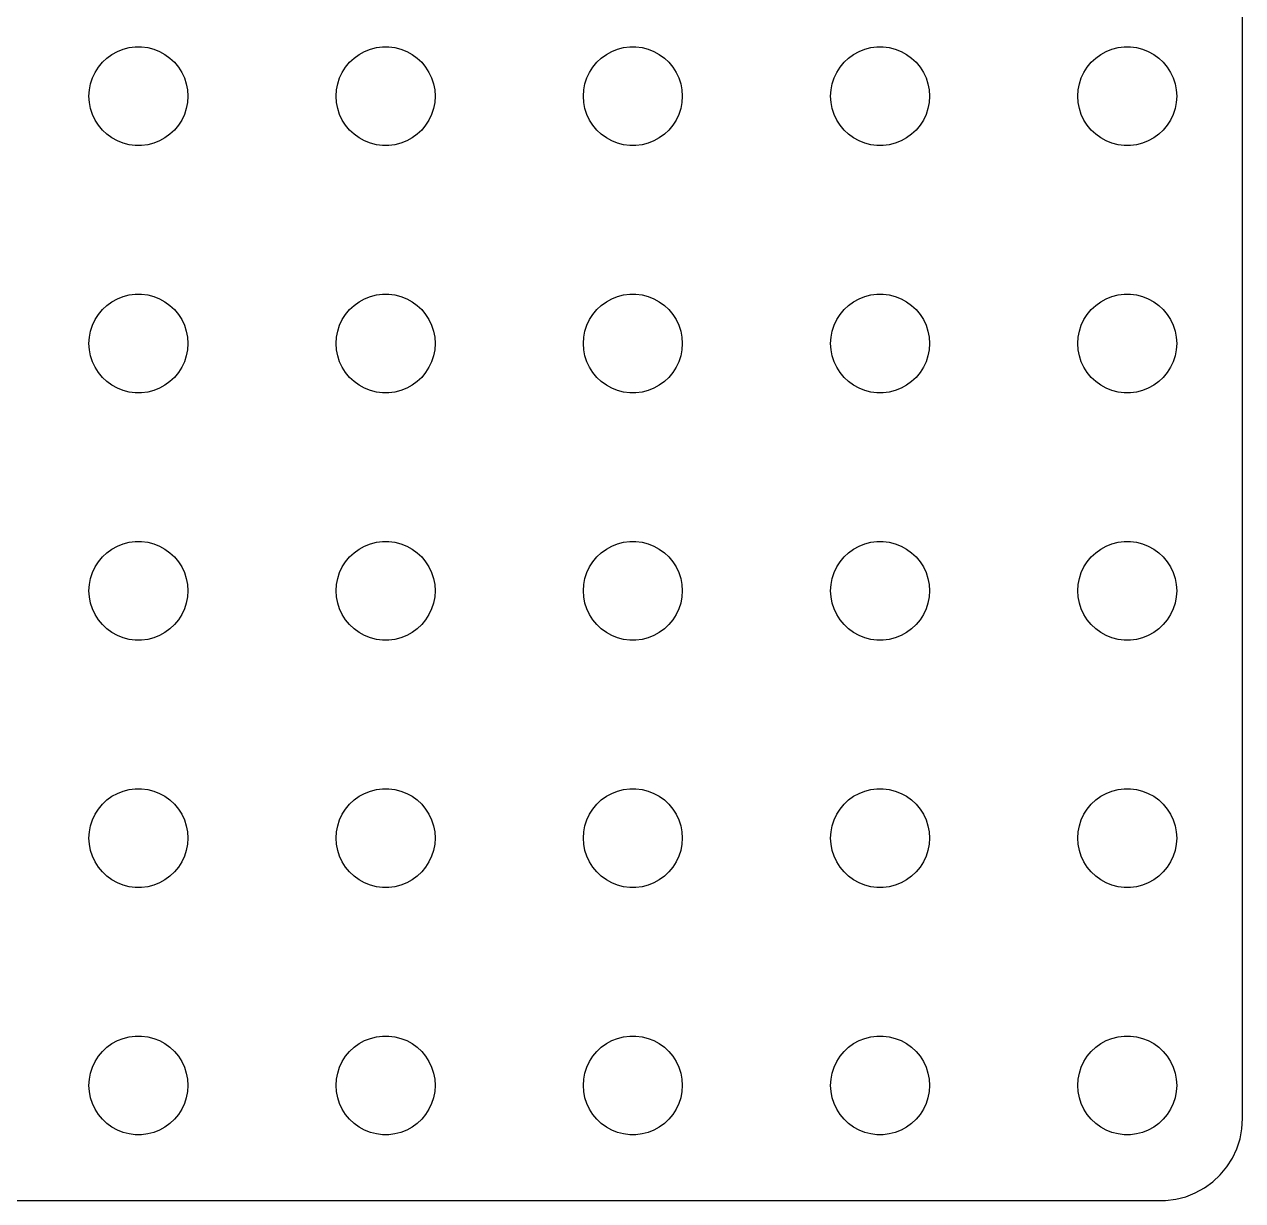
# Model space of a CAD drawing. Header units: metres. Extents: x -142 to 142, y -142 to 142.
# Drawn here: x 68.1 to 142, y -142 to -70.6 of the extents above; entities that cross this region are included whole.
import ezdxf

# ---------------------------------------------------------------- set-up
doc = ezdxf.new("R2010")
doc.units = ezdxf.units.M

msp = doc.modelspace()

# ---------------------------------------------------------------- linework, layer by layer
for p, q in [((142, -137), (142, 137)), ((73.3925, -72.467), (73.7227, -72.2855)), ((73.7227, -72.2855), (74.073, -72.1468)), ((74.073, -72.1468), (74.4379, -72.0531)), ((74.4379, -72.0531), (74.8116, -72.0059)), ((74.8116, -72.0059), (75.1884, -72.0059)), ((75.1884, -72.0059), (75.5621, -72.0531)), ((75.5621, -72.0531), (75.927, -72.1468)), ((75.927, -72.1468), (76.2773, -72.2855)), ((76.2773, -72.2855), (76.6075, -72.467)), ((88.3925, -72.467), (88.7227, -72.2855)), ((88.7227, -72.2855), (89.073, -72.1468)), ((89.073, -72.1468), (89.4379, -72.0531)), ((89.4379, -72.0531), (89.8116, -72.0059)), ((89.8116, -72.0059), (90.1884, -72.0059)), ((90.1884, -72.0059), (90.5621, -72.0531)), ((90.5621, -72.0531), (90.927, -72.1468)), ((90.927, -72.1468), (91.2773, -72.2855)), ((91.2773, -72.2855), (91.6075, -72.467)), ((103.393, -72.467), (103.723, -72.2855)), ((103.723, -72.2855), (104.073, -72.1468)), ((104.073, -72.1468), (104.438, -72.0531)), ((104.438, -72.0531), (104.812, -72.0059)), ((104.812, -72.0059), (105.188, -72.0059)), ((105.188, -72.0059), (105.562, -72.0531)), ((105.562, -72.0531), (105.927, -72.1468)), ((105.927, -72.1468), (106.277, -72.2855)), ((106.277, -72.2855), (106.607, -72.467)), ((118.393, -72.467), (118.723, -72.2855)), ((118.723, -72.2855), (119.073, -72.1468)), ((119.073, -72.1468), (119.438, -72.0531)), ((119.438, -72.0531), (119.812, -72.0059)), ((119.812, -72.0059), (120.188, -72.0059)), ((120.188, -72.0059), (120.562, -72.0531)), ((120.562, -72.0531), (120.927, -72.1468)), ((120.927, -72.1468), (121.277, -72.2855)), ((121.277, -72.2855), (121.607, -72.467)), ((133.393, -72.467), (133.723, -72.2855)), ((133.723, -72.2855), (134.073, -72.1468)), ((134.073, -72.1468), (134.438, -72.0531)), ((134.438, -72.0531), (134.812, -72.0059)), ((134.812, -72.0059), (135.188, -72.0059)), ((135.188, -72.0059), (135.562, -72.0531)), ((135.562, -72.0531), (135.927, -72.1468)), ((135.927, -72.1468), (136.277, -72.2855)), ((136.277, -72.2855), (136.607, -72.467)), ((72.573, -73.2366), (72.8131, -72.9464)), ((72.8131, -72.9464), (73.0877, -72.6885)), ((73.0877, -72.6885), (73.3925, -72.467)), ((76.6075, -72.467), (76.9123, -72.6885)), ((76.9123, -72.6885), (77.1869, -72.9464)), ((77.1869, -72.9464), (77.427, -73.2366)), ((87.573, -73.2366), (87.8131, -72.9464)), ((87.8131, -72.9464), (88.0877, -72.6885)), ((88.0877, -72.6885), (88.3925, -72.467)), ((91.6075, -72.467), (91.9123, -72.6885)), ((91.9123, -72.6885), (92.1869, -72.9464)), ((92.1869, -72.9464), (92.427, -73.2366)), ((102.573, -73.2366), (102.813, -72.9464)), ((102.813, -72.9464), (103.088, -72.6885)), ((103.088, -72.6885), (103.393, -72.467)), ((106.607, -72.467), (106.912, -72.6885)), ((106.912, -72.6885), (107.187, -72.9464)), ((107.187, -72.9464), (107.427, -73.2366)), ((117.573, -73.2366), (117.813, -72.9464)), ((117.813, -72.9464), (118.088, -72.6885)), ((118.088, -72.6885), (118.393, -72.467)), ((121.607, -72.467), (121.912, -72.6885)), ((121.912, -72.6885), (122.187, -72.9464)), ((122.187, -72.9464), (122.427, -73.2366)), ((132.573, -73.2366), (132.813, -72.9464)), ((132.813, -72.9464), (133.088, -72.6885)), ((133.088, -72.6885), (133.393, -72.467)), ((136.607, -72.467), (136.912, -72.6885)), ((136.912, -72.6885), (137.187, -72.9464)), ((137.187, -72.9464), (137.427, -73.2366)), ((72.0943, -74.2539), (72.2107, -73.8956)), ((72.2107, -73.8956), (72.3711, -73.5547)), ((72.3711, -73.5547), (72.573, -73.2366)), ((77.427, -73.2366), (77.6289, -73.5547)), ((77.6289, -73.5547), (77.7893, -73.8956)), ((77.7893, -73.8956), (77.9057, -74.2539)), ((87.0943, -74.2539), (87.2107, -73.8956)), ((87.2107, -73.8956), (87.3711, -73.5547)), ((87.3711, -73.5547), (87.573, -73.2366)), ((92.427, -73.2366), (92.6289, -73.5547)), ((92.6289, -73.5547), (92.7893, -73.8956)), ((92.7893, -73.8956), (92.9057, -74.2539)), ((102.094, -74.2539), (102.211, -73.8956)), ((102.211, -73.8956), (102.371, -73.5547)), ((102.371, -73.5547), (102.573, -73.2366)), ((107.427, -73.2366), (107.629, -73.5547)), ((107.629, -73.5547), (107.789, -73.8956)), ((107.789, -73.8956), (107.906, -74.2539)), ((117.094, -74.2539), (117.211, -73.8956)), ((117.211, -73.8956), (117.371, -73.5547)), ((117.371, -73.5547), (117.573, -73.2366)), ((122.427, -73.2366), (122.629, -73.5547)), ((122.629, -73.5547), (122.789, -73.8956)), ((122.789, -73.8956), (122.906, -74.2539)), ((132.094, -74.2539), (132.211, -73.8956)), ((132.211, -73.8956), (132.371, -73.5547)), ((132.371, -73.5547), (132.573, -73.2366)), ((137.427, -73.2366), (137.629, -73.5547)), ((137.629, -73.5547), (137.789, -73.8956)), ((137.789, -73.8956), (137.906, -74.2539)), ((72, -75), (72.0237, -74.624)), ((72.0237, -74.624), (72.0943, -74.2539)), ((77.9057, -74.2539), (77.9763, -74.624)), ((77.9763, -74.624), (78, -75)), ((87, -75), (87.0237, -74.624)), ((87.0237, -74.624), (87.0943, -74.2539)), ((92.9057, -74.2539), (92.9763, -74.624)), ((92.9763, -74.624), (93, -75)), ((102, -75), (102.024, -74.624)), ((102.024, -74.624), (102.094, -74.2539)), ((107.906, -74.2539), (107.976, -74.624)), ((107.976, -74.624), (108, -75)), ((117, -75), (117.024, -74.624)), ((117.024, -74.624), (117.094, -74.2539)), ((122.906, -74.2539), (122.976, -74.624)), ((122.976, -74.624), (123, -75)), ((132, -75), (132.024, -74.624)), ((132.024, -74.624), (132.094, -74.2539)), ((137.906, -74.2539), (137.976, -74.624)), ((137.976, -74.624), (138, -75)), ((72.0237, -75.376), (72, -75)), ((72.0943, -75.7461), (72.0237, -75.376)), ((77.9763, -75.376), (77.9057, -75.7461)), ((78, -75), (77.9763, -75.376)), ((87.0237, -75.376), (87, -75)), ((87.0943, -75.7461), (87.0237, -75.376)), ((92.9763, -75.376), (92.9057, -75.7461)), ((93, -75), (92.9763, -75.376)), ((102.024, -75.376), (102, -75)), ((102.094, -75.7461), (102.024, -75.376)), ((107.976, -75.376), (107.906, -75.7461)), ((108, -75), (107.976, -75.376)), ((117.024, -75.376), (117, -75)), ((117.094, -75.7461), (117.024, -75.376)), ((122.976, -75.376), (122.906, -75.7461)), ((123, -75), (122.976, -75.376)), ((132.024, -75.376), (132, -75)), ((132.094, -75.7461), (132.024, -75.376)), ((137.976, -75.376), (137.906, -75.7461)), ((138, -75), (137.976, -75.376)), ((72.2107, -76.1044), (72.0943, -75.7461)), ((72.3711, -76.4453), (72.2107, -76.1044)), ((77.7893, -76.1044), (77.6289, -76.4453)), ((77.9057, -75.7461), (77.7893, -76.1044)), ((87.2107, -76.1044), (87.0943, -75.7461)), ((87.3711, -76.4453), (87.2107, -76.1044)), ((92.7893, -76.1044), (92.6289, -76.4453)), ((92.9057, -75.7461), (92.7893, -76.1044)), ((102.211, -76.1044), (102.094, -75.7461)), ((102.371, -76.4453), (102.211, -76.1044)), ((107.789, -76.1044), (107.629, -76.4453)), ((107.906, -75.7461), (107.789, -76.1044)), ((117.211, -76.1044), (117.094, -75.7461)), ((117.371, -76.4453), (117.211, -76.1044)), ((122.789, -76.1044), (122.629, -76.4453)), ((122.906, -75.7461), (122.789, -76.1044)), ((132.211, -76.1044), (132.094, -75.7461)), ((132.371, -76.4453), (132.211, -76.1044)), ((137.789, -76.1044), (137.629, -76.4453)), ((137.906, -75.7461), (137.789, -76.1044)), ((72.573, -76.7634), (72.3711, -76.4453)), ((72.8131, -77.0536), (72.573, -76.7634)), ((77.427, -76.7634), (77.1869, -77.0536)), ((77.6289, -76.4453), (77.427, -76.7634)), ((87.573, -76.7634), (87.3711, -76.4453)), ((87.8131, -77.0536), (87.573, -76.7634)), ((92.427, -76.7634), (92.1869, -77.0536)), ((92.6289, -76.4453), (92.427, -76.7634)), ((102.573, -76.7634), (102.371, -76.4453)), ((102.813, -77.0536), (102.573, -76.7634)), ((107.427, -76.7634), (107.187, -77.0536)), ((107.629, -76.4453), (107.427, -76.7634)), ((117.573, -76.7634), (117.371, -76.4453)), ((117.813, -77.0536), (117.573, -76.7634)), ((122.427, -76.7634), (122.187, -77.0536)), ((122.629, -76.4453), (122.427, -76.7634)), ((132.573, -76.7634), (132.371, -76.4453)), ((132.813, -77.0536), (132.573, -76.7634)), ((137.427, -76.7634), (137.187, -77.0536)), ((137.629, -76.4453), (137.427, -76.7634)), ((73.0877, -77.3115), (72.8131, -77.0536)), ((73.3925, -77.533), (73.0877, -77.3115)), ((73.7227, -77.7145), (73.3925, -77.533)), ((76.6075, -77.533), (76.2773, -77.7145)), ((76.9123, -77.3115), (76.6075, -77.533)), ((77.1869, -77.0536), (76.9123, -77.3115)), ((88.0877, -77.3115), (87.8131, -77.0536)), ((88.3925, -77.533), (88.0877, -77.3115)), ((88.7227, -77.7145), (88.3925, -77.533)), ((91.6075, -77.533), (91.2773, -77.7145)), ((91.9123, -77.3115), (91.6075, -77.533)), ((92.1869, -77.0536), (91.9123, -77.3115)), ((103.088, -77.3115), (102.813, -77.0536)), ((103.393, -77.533), (103.088, -77.3115)), ((103.723, -77.7145), (103.393, -77.533)), ((106.607, -77.533), (106.277, -77.7145)), ((106.912, -77.3115), (106.607, -77.533)), ((107.187, -77.0536), (106.912, -77.3115)), ((118.088, -77.3115), (117.813, -77.0536)), ((118.393, -77.533), (118.088, -77.3115)), ((118.723, -77.7145), (118.393, -77.533)), ((121.607, -77.533), (121.277, -77.7145)), ((121.912, -77.3115), (121.607, -77.533)), ((122.187, -77.0536), (121.912, -77.3115)), ((133.088, -77.3115), (132.813, -77.0536)), ((133.393, -77.533), (133.088, -77.3115)), ((133.723, -77.7145), (133.393, -77.533)), ((136.607, -77.533), (136.277, -77.7145)), ((136.912, -77.3115), (136.607, -77.533)), ((137.187, -77.0536), (136.912, -77.3115)), ((74.073, -77.8532), (73.7227, -77.7145)), ((74.4379, -77.9469), (74.073, -77.8532)), ((74.8116, -77.9941), (74.4379, -77.9469)), ((75.1884, -77.9941), (74.8116, -77.9941)), ((75.5621, -77.9469), (75.1884, -77.9941)), ((75.927, -77.8532), (75.5621, -77.9469)), ((76.2773, -77.7145), (75.927, -77.8532)), ((89.073, -77.8532), (88.7227, -77.7145)), ((89.4379, -77.9469), (89.073, -77.8532)), ((89.8116, -77.9941), (89.4379, -77.9469)), ((90.1884, -77.9941), (89.8116, -77.9941)), ((90.5621, -77.9469), (90.1884, -77.9941)), ((90.927, -77.8532), (90.5621, -77.9469)), ((91.2773, -77.7145), (90.927, -77.8532)), ((104.073, -77.8532), (103.723, -77.7145)), ((104.438, -77.9469), (104.073, -77.8532)), ((104.812, -77.9941), (104.438, -77.9469)), ((105.188, -77.9941), (104.812, -77.9941)), ((105.562, -77.9469), (105.188, -77.9941)), ((105.927, -77.8532), (105.562, -77.9469)), ((106.277, -77.7145), (105.927, -77.8532)), ((119.073, -77.8532), (118.723, -77.7145)), ((119.438, -77.9469), (119.073, -77.8532)), ((119.812, -77.9941), (119.438, -77.9469)), ((120.188, -77.9941), (119.812, -77.9941)), ((120.562, -77.9469), (120.188, -77.9941)), ((120.927, -77.8532), (120.562, -77.9469)), ((121.277, -77.7145), (120.927, -77.8532)), ((134.073, -77.8532), (133.723, -77.7145)), ((134.438, -77.9469), (134.073, -77.8532)), ((134.812, -77.9941), (134.438, -77.9469)), ((135.188, -77.9941), (134.812, -77.9941)), ((135.562, -77.9469), (135.188, -77.9941)), ((135.927, -77.8532), (135.562, -77.9469)), ((136.277, -77.7145), (135.927, -77.8532)), ((73.7227, -87.2855), (74.073, -87.1468)), ((74.073, -87.1468), (74.4379, -87.0531)), ((74.4379, -87.0531), (74.8116, -87.0059)), ((74.8116, -87.0059), (75.1884, -87.0059)), ((75.1884, -87.0059), (75.5621, -87.0531)), ((75.5621, -87.0531), (75.927, -87.1468)), ((75.927, -87.1468), (76.2773, -87.2855)), ((88.7227, -87.2855), (89.073, -87.1468)), ((89.073, -87.1468), (89.4379, -87.0531)), ((89.4379, -87.0531), (89.8116, -87.0059)), ((89.8116, -87.0059), (90.1884, -87.0059)), ((90.1884, -87.0059), (90.5621, -87.0531)), ((90.5621, -87.0531), (90.927, -87.1468)), ((90.927, -87.1468), (91.2773, -87.2855)), ((103.723, -87.2855), (104.073, -87.1468)), ((104.073, -87.1468), (104.438, -87.0531)), ((104.438, -87.0531), (104.812, -87.0059)), ((104.812, -87.0059), (105.188, -87.0059)), ((105.188, -87.0059), (105.562, -87.0531)), ((105.562, -87.0531), (105.927, -87.1468)), ((105.927, -87.1468), (106.277, -87.2855)), ((118.723, -87.2855), (119.073, -87.1468)), ((119.073, -87.1468), (119.438, -87.0531)), ((119.438, -87.0531), (119.812, -87.0059)), ((119.812, -87.0059), (120.188, -87.0059)), ((120.188, -87.0059), (120.562, -87.0531)), ((120.562, -87.0531), (120.927, -87.1468)), ((120.927, -87.1468), (121.277, -87.2855)), ((133.723, -87.2855), (134.073, -87.1468)), ((134.073, -87.1468), (134.438, -87.0531)), ((134.438, -87.0531), (134.812, -87.0059)), ((134.812, -87.0059), (135.188, -87.0059)), ((135.188, -87.0059), (135.562, -87.0531)), ((135.562, -87.0531), (135.927, -87.1468)), ((135.927, -87.1468), (136.277, -87.2855)), ((72.573, -88.2366), (72.8131, -87.9464)), ((72.8131, -87.9464), (73.0877, -87.6885)), ((73.0877, -87.6885), (73.3925, -87.467)), ((73.3925, -87.467), (73.7227, -87.2855)), ((76.2773, -87.2855), (76.6075, -87.467)), ((76.6075, -87.467), (76.9123, -87.6885)), ((76.9123, -87.6885), (77.1869, -87.9464)), ((77.1869, -87.9464), (77.427, -88.2366)), ((87.573, -88.2366), (87.8131, -87.9464)), ((87.8131, -87.9464), (88.0877, -87.6885)), ((88.0877, -87.6885), (88.3925, -87.467)), ((88.3925, -87.467), (88.7227, -87.2855)), ((91.2773, -87.2855), (91.6075, -87.467)), ((91.6075, -87.467), (91.9123, -87.6885)), ((91.9123, -87.6885), (92.1869, -87.9464)), ((92.1869, -87.9464), (92.427, -88.2366)), ((102.573, -88.2366), (102.813, -87.9464)), ((102.813, -87.9464), (103.088, -87.6885)), ((103.088, -87.6885), (103.393, -87.467)), ((103.393, -87.467), (103.723, -87.2855)), ((106.277, -87.2855), (106.607, -87.467)), ((106.607, -87.467), (106.912, -87.6885)), ((106.912, -87.6885), (107.187, -87.9464)), ((107.187, -87.9464), (107.427, -88.2366)), ((117.573, -88.2366), (117.813, -87.9464)), ((117.813, -87.9464), (118.088, -87.6885)), ((118.088, -87.6885), (118.393, -87.467)), ((118.393, -87.467), (118.723, -87.2855)), ((121.277, -87.2855), (121.607, -87.467)), ((121.607, -87.467), (121.912, -87.6885)), ((121.912, -87.6885), (122.187, -87.9464)), ((122.187, -87.9464), (122.427, -88.2366)), ((132.573, -88.2366), (132.813, -87.9464)), ((132.813, -87.9464), (133.088, -87.6885)), ((133.088, -87.6885), (133.393, -87.467)), ((133.393, -87.467), (133.723, -87.2855)), ((136.277, -87.2855), (136.607, -87.467)), ((136.607, -87.467), (136.912, -87.6885)), ((136.912, -87.6885), (137.187, -87.9464)), ((137.187, -87.9464), (137.427, -88.2366)), ((72.2107, -88.8956), (72.3711, -88.5547)), ((72.3711, -88.5547), (72.573, -88.2366)), ((77.427, -88.2366), (77.6289, -88.5547)), ((77.6289, -88.5547), (77.7893, -88.8956)), ((87.2107, -88.8956), (87.3711, -88.5547)), ((87.3711, -88.5547), (87.573, -88.2366)), ((92.427, -88.2366), (92.6289, -88.5547)), ((92.6289, -88.5547), (92.7893, -88.8956)), ((102.211, -88.8956), (102.371, -88.5547)), ((102.371, -88.5547), (102.573, -88.2366)), ((107.427, -88.2366), (107.629, -88.5547)), ((107.629, -88.5547), (107.789, -88.8956)), ((117.211, -88.8956), (117.371, -88.5547)), ((117.371, -88.5547), (117.573, -88.2366)), ((122.427, -88.2366), (122.629, -88.5547)), ((122.629, -88.5547), (122.789, -88.8956)), ((132.211, -88.8956), (132.371, -88.5547)), ((132.371, -88.5547), (132.573, -88.2366)), ((137.427, -88.2366), (137.629, -88.5547)), ((137.629, -88.5547), (137.789, -88.8956)), ((72.0237, -89.624), (72.0943, -89.2539)), ((72.0943, -89.2539), (72.2107, -88.8956)), ((77.7893, -88.8956), (77.9057, -89.2539)), ((77.9057, -89.2539), (77.9763, -89.624)), ((87.0237, -89.624), (87.0943, -89.2539)), ((87.0943, -89.2539), (87.2107, -88.8956)), ((92.7893, -88.8956), (92.9057, -89.2539)), ((92.9057, -89.2539), (92.9763, -89.624)), ((102.024, -89.624), (102.094, -89.2539)), ((102.094, -89.2539), (102.211, -88.8956)), ((107.789, -88.8956), (107.906, -89.2539)), ((107.906, -89.2539), (107.976, -89.624)), ((117.024, -89.624), (117.094, -89.2539)), ((117.094, -89.2539), (117.211, -88.8956)), ((122.789, -88.8956), (122.906, -89.2539)), ((122.906, -89.2539), (122.976, -89.624)), ((132.024, -89.624), (132.094, -89.2539)), ((132.094, -89.2539), (132.211, -88.8956)), ((137.789, -88.8956), (137.906, -89.2539)), ((137.906, -89.2539), (137.976, -89.624)), ((72, -90), (72.0237, -89.624)), ((72.0237, -90.376), (72, -90)), ((77.9763, -89.624), (78, -90)), ((78, -90), (77.9763, -90.376)), ((87, -90), (87.0237, -89.624)), ((87.0237, -90.376), (87, -90)), ((92.9763, -89.624), (93, -90)), ((93, -90), (92.9763, -90.376)), ((102, -90), (102.024, -89.624)), ((102.024, -90.376), (102, -90)), ((107.976, -89.624), (108, -90)), ((108, -90), (107.976, -90.376)), ((117, -90), (117.024, -89.624)), ((117.024, -90.376), (117, -90)), ((122.976, -89.624), (123, -90)), ((123, -90), (122.976, -90.376)), ((132, -90), (132.024, -89.624)), ((132.024, -90.376), (132, -90)), ((137.976, -89.624), (138, -90)), ((138, -90), (137.976, -90.376)), ((72.0943, -90.7461), (72.0237, -90.376)), ((72.2107, -91.1044), (72.0943, -90.7461)), ((77.9057, -90.7461), (77.7893, -91.1044)), ((77.9763, -90.376), (77.9057, -90.7461)), ((87.0943, -90.7461), (87.0237, -90.376)), ((87.2107, -91.1044), (87.0943, -90.7461)), ((92.9057, -90.7461), (92.7893, -91.1044)), ((92.9763, -90.376), (92.9057, -90.7461)), ((102.094, -90.7461), (102.024, -90.376)), ((102.211, -91.1044), (102.094, -90.7461)), ((107.906, -90.7461), (107.789, -91.1044)), ((107.976, -90.376), (107.906, -90.7461)), ((117.094, -90.7461), (117.024, -90.376)), ((117.211, -91.1044), (117.094, -90.7461)), ((122.906, -90.7461), (122.789, -91.1044)), ((122.976, -90.376), (122.906, -90.7461)), ((132.094, -90.7461), (132.024, -90.376)), ((132.211, -91.1044), (132.094, -90.7461)), ((137.906, -90.7461), (137.789, -91.1044)), ((137.976, -90.376), (137.906, -90.7461)), ((72.3711, -91.4453), (72.2107, -91.1044)), ((72.573, -91.7634), (72.3711, -91.4453)), ((77.6289, -91.4453), (77.427, -91.7634)), ((77.7893, -91.1044), (77.6289, -91.4453)), ((87.3711, -91.4453), (87.2107, -91.1044)), ((87.573, -91.7634), (87.3711, -91.4453)), ((92.6289, -91.4453), (92.427, -91.7634)), ((92.7893, -91.1044), (92.6289, -91.4453)), ((102.371, -91.4453), (102.211, -91.1044)), ((102.573, -91.7634), (102.371, -91.4453)), ((107.629, -91.4453), (107.427, -91.7634)), ((107.789, -91.1044), (107.629, -91.4453)), ((117.371, -91.4453), (117.211, -91.1044)), ((117.573, -91.7634), (117.371, -91.4453)), ((122.629, -91.4453), (122.427, -91.7634)), ((122.789, -91.1044), (122.629, -91.4453)), ((132.371, -91.4453), (132.211, -91.1044)), ((132.573, -91.7634), (132.371, -91.4453)), ((137.629, -91.4453), (137.427, -91.7634)), ((137.789, -91.1044), (137.629, -91.4453)), ((72.8131, -92.0536), (72.573, -91.7634)), ((73.0877, -92.3115), (72.8131, -92.0536)), ((73.3925, -92.533), (73.0877, -92.3115)), ((76.9123, -92.3115), (76.6075, -92.533)), ((77.1869, -92.0536), (76.9123, -92.3115)), ((77.427, -91.7634), (77.1869, -92.0536)), ((87.8131, -92.0536), (87.573, -91.7634)), ((88.0877, -92.3115), (87.8131, -92.0536)), ((88.3925, -92.533), (88.0877, -92.3115)), ((91.9123, -92.3115), (91.6075, -92.533)), ((92.1869, -92.0536), (91.9123, -92.3115)), ((92.427, -91.7634), (92.1869, -92.0536)), ((102.813, -92.0536), (102.573, -91.7634)), ((103.088, -92.3115), (102.813, -92.0536)), ((103.393, -92.533), (103.088, -92.3115)), ((106.912, -92.3115), (106.607, -92.533)), ((107.187, -92.0536), (106.912, -92.3115)), ((107.427, -91.7634), (107.187, -92.0536)), ((117.813, -92.0536), (117.573, -91.7634)), ((118.088, -92.3115), (117.813, -92.0536)), ((118.393, -92.533), (118.088, -92.3115)), ((121.912, -92.3115), (121.607, -92.533)), ((122.187, -92.0536), (121.912, -92.3115)), ((122.427, -91.7634), (122.187, -92.0536)), ((132.813, -92.0536), (132.573, -91.7634)), ((133.088, -92.3115), (132.813, -92.0536)), ((133.393, -92.533), (133.088, -92.3115)), ((136.912, -92.3115), (136.607, -92.533)), ((137.187, -92.0536), (136.912, -92.3115)), ((137.427, -91.7634), (137.187, -92.0536)), ((73.7227, -92.7145), (73.3925, -92.533)), ((74.073, -92.8532), (73.7227, -92.7145)), ((74.4379, -92.9469), (74.073, -92.8532)), ((74.8116, -92.9941), (74.4379, -92.9469)), ((75.1884, -92.9941), (74.8116, -92.9941)), ((75.5621, -92.9469), (75.1884, -92.9941)), ((75.927, -92.8532), (75.5621, -92.9469)), ((76.2773, -92.7145), (75.927, -92.8532)), ((76.6075, -92.533), (76.2773, -92.7145)), ((88.7227, -92.7145), (88.3925, -92.533)), ((89.073, -92.8532), (88.7227, -92.7145)), ((89.4379, -92.9469), (89.073, -92.8532)), ((89.8116, -92.9941), (89.4379, -92.9469)), ((90.1884, -92.9941), (89.8116, -92.9941)), ((90.5621, -92.9469), (90.1884, -92.9941)), ((90.927, -92.8532), (90.5621, -92.9469)), ((91.2773, -92.7145), (90.927, -92.8532)), ((91.6075, -92.533), (91.2773, -92.7145)), ((103.723, -92.7145), (103.393, -92.533)), ((104.073, -92.8532), (103.723, -92.7145)), ((104.438, -92.9469), (104.073, -92.8532)), ((104.812, -92.9941), (104.438, -92.9469)), ((105.188, -92.9941), (104.812, -92.9941)), ((105.562, -92.9469), (105.188, -92.9941)), ((105.927, -92.8532), (105.562, -92.9469)), ((106.277, -92.7145), (105.927, -92.8532)), ((106.607, -92.533), (106.277, -92.7145)), ((118.723, -92.7145), (118.393, -92.533)), ((119.073, -92.8532), (118.723, -92.7145)), ((119.438, -92.9469), (119.073, -92.8532)), ((119.812, -92.9941), (119.438, -92.9469)), ((120.188, -92.9941), (119.812, -92.9941)), ((120.562, -92.9469), (120.188, -92.9941)), ((120.927, -92.8532), (120.562, -92.9469)), ((121.277, -92.7145), (120.927, -92.8532)), ((121.607, -92.533), (121.277, -92.7145)), ((133.723, -92.7145), (133.393, -92.533)), ((134.073, -92.8532), (133.723, -92.7145)), ((134.438, -92.9469), (134.073, -92.8532)), ((134.812, -92.9941), (134.438, -92.9469)), ((135.188, -92.9941), (134.812, -92.9941)), ((135.562, -92.9469), (135.188, -92.9941)), ((135.927, -92.8532), (135.562, -92.9469)), ((136.277, -92.7145), (135.927, -92.8532)), ((136.607, -92.533), (136.277, -92.7145)), ((74.4379, -102.053), (74.8116, -102.006)), ((74.8116, -102.006), (75.1884, -102.006)), ((75.1884, -102.006), (75.5621, -102.053)), ((89.4379, -102.053), (89.8116, -102.006)), ((89.8116, -102.006), (90.1884, -102.006)), ((90.1884, -102.006), (90.5621, -102.053)), ((104.438, -102.053), (104.812, -102.006)), ((104.812, -102.006), (105.188, -102.006)), ((105.188, -102.006), (105.562, -102.053)), ((119.438, -102.053), (119.812, -102.006)), ((119.812, -102.006), (120.188, -102.006)), ((120.188, -102.006), (120.562, -102.053)), ((134.438, -102.053), (134.812, -102.006)), ((134.812, -102.006), (135.188, -102.006)), ((135.188, -102.006), (135.562, -102.053)), ((72.8131, -102.946), (73.0877, -102.688)), ((73.0877, -102.688), (73.3925, -102.467)), ((73.3925, -102.467), (73.7227, -102.286)), ((73.7227, -102.286), (74.073, -102.147)), ((74.073, -102.147), (74.4379, -102.053)), ((75.5621, -102.053), (75.927, -102.147)), ((75.927, -102.147), (76.2773, -102.286)), ((76.2773, -102.286), (76.6075, -102.467)), ((76.6075, -102.467), (76.9123, -102.688)), ((76.9123, -102.688), (77.1869, -102.946)), ((87.8131, -102.946), (88.0877, -102.688)), ((88.0877, -102.688), (88.3925, -102.467)), ((88.3925, -102.467), (88.7227, -102.286)), ((88.7227, -102.286), (89.073, -102.147)), ((89.073, -102.147), (89.4379, -102.053)), ((90.5621, -102.053), (90.927, -102.147)), ((90.927, -102.147), (91.2773, -102.286)), ((91.2773, -102.286), (91.6075, -102.467)), ((91.6075, -102.467), (91.9123, -102.688)), ((91.9123, -102.688), (92.1869, -102.946)), ((102.813, -102.946), (103.088, -102.688)), ((103.088, -102.688), (103.393, -102.467)), ((103.393, -102.467), (103.723, -102.286)), ((103.723, -102.286), (104.073, -102.147)), ((104.073, -102.147), (104.438, -102.053)), ((105.562, -102.053), (105.927, -102.147)), ((105.927, -102.147), (106.277, -102.286)), ((106.277, -102.286), (106.607, -102.467)), ((106.607, -102.467), (106.912, -102.688)), ((106.912, -102.688), (107.187, -102.946)), ((117.813, -102.946), (118.088, -102.688)), ((118.088, -102.688), (118.393, -102.467)), ((118.393, -102.467), (118.723, -102.286)), ((118.723, -102.286), (119.073, -102.147)), ((119.073, -102.147), (119.438, -102.053)), ((120.562, -102.053), (120.927, -102.147)), ((120.927, -102.147), (121.277, -102.286)), ((121.277, -102.286), (121.607, -102.467)), ((121.607, -102.467), (121.912, -102.688)), ((121.912, -102.688), (122.187, -102.946)), ((132.813, -102.946), (133.088, -102.688)), ((133.088, -102.688), (133.393, -102.467)), ((133.393, -102.467), (133.723, -102.286)), ((133.723, -102.286), (134.073, -102.147)), ((134.073, -102.147), (134.438, -102.053)), ((135.562, -102.053), (135.927, -102.147)), ((135.927, -102.147), (136.277, -102.286)), ((136.277, -102.286), (136.607, -102.467)), ((136.607, -102.467), (136.912, -102.688)), ((136.912, -102.688), (137.187, -102.946)), ((72.3711, -103.555), (72.573, -103.237)), ((72.573, -103.237), (72.8131, -102.946)), ((77.1869, -102.946), (77.427, -103.237)), ((77.427, -103.237), (77.6289, -103.555)), ((87.3711, -103.555), (87.573, -103.237)), ((87.573, -103.237), (87.8131, -102.946)), ((92.1869, -102.946), (92.427, -103.237)), ((92.427, -103.237), (92.6289, -103.555)), ((102.371, -103.555), (102.573, -103.237)), ((102.573, -103.237), (102.813, -102.946)), ((107.187, -102.946), (107.427, -103.237)), ((107.427, -103.237), (107.629, -103.555)), ((117.371, -103.555), (117.573, -103.237)), ((117.573, -103.237), (117.813, -102.946)), ((122.187, -102.946), (122.427, -103.237)), ((122.427, -103.237), (122.629, -103.555)), ((132.371, -103.555), (132.573, -103.237)), ((132.573, -103.237), (132.813, -102.946)), ((137.187, -102.946), (137.427, -103.237)), ((137.427, -103.237), (137.629, -103.555)), ((72.0943, -104.254), (72.2107, -103.896)), ((72.2107, -103.896), (72.3711, -103.555)), ((77.6289, -103.555), (77.7893, -103.896)), ((77.7893, -103.896), (77.9057, -104.254)), ((87.0943, -104.254), (87.2107, -103.896)), ((87.2107, -103.896), (87.3711, -103.555)), ((92.6289, -103.555), (92.7893, -103.896)), ((92.7893, -103.896), (92.9057, -104.254)), ((102.094, -104.254), (102.211, -103.896)), ((102.211, -103.896), (102.371, -103.555)), ((107.629, -103.555), (107.789, -103.896)), ((107.789, -103.896), (107.906, -104.254)), ((117.094, -104.254), (117.211, -103.896)), ((117.211, -103.896), (117.371, -103.555)), ((122.629, -103.555), (122.789, -103.896)), ((122.789, -103.896), (122.906, -104.254)), ((132.094, -104.254), (132.211, -103.896)), ((132.211, -103.896), (132.371, -103.555)), ((137.629, -103.555), (137.789, -103.896)), ((137.789, -103.896), (137.906, -104.254)), ((72, -105), (72.0237, -104.624)), ((72.0237, -104.624), (72.0943, -104.254)), ((77.9057, -104.254), (77.9763, -104.624)), ((77.9763, -104.624), (78, -105)), ((87, -105), (87.0237, -104.624)), ((87.0237, -104.624), (87.0943, -104.254)), ((92.9057, -104.254), (92.9763, -104.624)), ((92.9763, -104.624), (93, -105)), ((102, -105), (102.024, -104.624)), ((102.024, -104.624), (102.094, -104.254)), ((107.906, -104.254), (107.976, -104.624)), ((107.976, -104.624), (108, -105)), ((117, -105), (117.024, -104.624)), ((117.024, -104.624), (117.094, -104.254)), ((122.906, -104.254), (122.976, -104.624)), ((122.976, -104.624), (123, -105)), ((132, -105), (132.024, -104.624)), ((132.024, -104.624), (132.094, -104.254)), ((137.906, -104.254), (137.976, -104.624)), ((137.976, -104.624), (138, -105)), ((72.0237, -105.376), (72, -105)), ((72.0943, -105.746), (72.0237, -105.376)), ((77.9763, -105.376), (77.9057, -105.746)), ((78, -105), (77.9763, -105.376)), ((87.0237, -105.376), (87, -105)), ((87.0943, -105.746), (87.0237, -105.376)), ((92.9763, -105.376), (92.9057, -105.746)), ((93, -105), (92.9763, -105.376)), ((102.024, -105.376), (102, -105)), ((102.094, -105.746), (102.024, -105.376)), ((107.976, -105.376), (107.906, -105.746)), ((108, -105), (107.976, -105.376)), ((117.024, -105.376), (117, -105)), ((117.094, -105.746), (117.024, -105.376)), ((122.976, -105.376), (122.906, -105.746)), ((123, -105), (122.976, -105.376)), ((132.024, -105.376), (132, -105)), ((132.094, -105.746), (132.024, -105.376)), ((137.976, -105.376), (137.906, -105.746)), ((138, -105), (137.976, -105.376)), ((72.2107, -106.104), (72.0943, -105.746)), ((72.3711, -106.445), (72.2107, -106.104)), ((77.7893, -106.104), (77.6289, -106.445)), ((77.9057, -105.746), (77.7893, -106.104)), ((87.2107, -106.104), (87.0943, -105.746)), ((87.3711, -106.445), (87.2107, -106.104)), ((92.7893, -106.104), (92.6289, -106.445)), ((92.9057, -105.746), (92.7893, -106.104)), ((102.211, -106.104), (102.094, -105.746)), ((102.371, -106.445), (102.211, -106.104)), ((107.789, -106.104), (107.629, -106.445)), ((107.906, -105.746), (107.789, -106.104)), ((117.211, -106.104), (117.094, -105.746)), ((117.371, -106.445), (117.211, -106.104)), ((122.789, -106.104), (122.629, -106.445)), ((122.906, -105.746), (122.789, -106.104)), ((132.211, -106.104), (132.094, -105.746)), ((132.371, -106.445), (132.211, -106.104)), ((137.789, -106.104), (137.629, -106.445)), ((137.906, -105.746), (137.789, -106.104)), ((72.573, -106.763), (72.3711, -106.445)), ((72.8131, -107.054), (72.573, -106.763)), ((73.0877, -107.312), (72.8131, -107.054)), ((77.1869, -107.054), (76.9123, -107.312)), ((77.427, -106.763), (77.1869, -107.054)), ((77.6289, -106.445), (77.427, -106.763)), ((87.573, -106.763), (87.3711, -106.445)), ((87.8131, -107.054), (87.573, -106.763)), ((88.0877, -107.312), (87.8131, -107.054)), ((92.1869, -107.054), (91.9123, -107.312)), ((92.427, -106.763), (92.1869, -107.054)), ((92.6289, -106.445), (92.427, -106.763)), ((102.573, -106.763), (102.371, -106.445)), ((102.813, -107.054), (102.573, -106.763)), ((103.088, -107.312), (102.813, -107.054)), ((107.187, -107.054), (106.912, -107.312)), ((107.427, -106.763), (107.187, -107.054)), ((107.629, -106.445), (107.427, -106.763)), ((117.573, -106.763), (117.371, -106.445)), ((117.813, -107.054), (117.573, -106.763)), ((118.088, -107.312), (117.813, -107.054)), ((122.187, -107.054), (121.912, -107.312)), ((122.427, -106.763), (122.187, -107.054)), ((122.629, -106.445), (122.427, -106.763)), ((132.573, -106.763), (132.371, -106.445)), ((132.813, -107.054), (132.573, -106.763)), ((133.088, -107.312), (132.813, -107.054)), ((137.187, -107.054), (136.912, -107.312)), ((137.427, -106.763), (137.187, -107.054)), ((137.629, -106.445), (137.427, -106.763)), ((73.3925, -107.533), (73.0877, -107.312)), ((73.7227, -107.714), (73.3925, -107.533)), ((74.073, -107.853), (73.7227, -107.714)), ((74.4379, -107.947), (74.073, -107.853)), ((75.927, -107.853), (75.5621, -107.947)), ((76.2773, -107.714), (75.927, -107.853)), ((76.6075, -107.533), (76.2773, -107.714)), ((76.9123, -107.312), (76.6075, -107.533)), ((88.3925, -107.533), (88.0877, -107.312)), ((88.7227, -107.714), (88.3925, -107.533)), ((89.073, -107.853), (88.7227, -107.714)), ((89.4379, -107.947), (89.073, -107.853)), ((90.927, -107.853), (90.5621, -107.947)), ((91.2773, -107.714), (90.927, -107.853)), ((91.6075, -107.533), (91.2773, -107.714)), ((91.9123, -107.312), (91.6075, -107.533)), ((103.393, -107.533), (103.088, -107.312)), ((103.723, -107.714), (103.393, -107.533)), ((104.073, -107.853), (103.723, -107.714)), ((104.438, -107.947), (104.073, -107.853)), ((105.927, -107.853), (105.562, -107.947)), ((106.277, -107.714), (105.927, -107.853)), ((106.607, -107.533), (106.277, -107.714)), ((106.912, -107.312), (106.607, -107.533)), ((118.393, -107.533), (118.088, -107.312)), ((118.723, -107.714), (118.393, -107.533)), ((119.073, -107.853), (118.723, -107.714)), ((119.438, -107.947), (119.073, -107.853)), ((120.927, -107.853), (120.562, -107.947)), ((121.277, -107.714), (120.927, -107.853)), ((121.607, -107.533), (121.277, -107.714)), ((121.912, -107.312), (121.607, -107.533)), ((133.393, -107.533), (133.088, -107.312)), ((133.723, -107.714), (133.393, -107.533)), ((134.073, -107.853), (133.723, -107.714)), ((134.438, -107.947), (134.073, -107.853)), ((135.927, -107.853), (135.562, -107.947)), ((136.277, -107.714), (135.927, -107.853)), ((136.607, -107.533), (136.277, -107.714)), ((136.912, -107.312), (136.607, -107.533)), ((74.8116, -107.994), (74.4379, -107.947)), ((75.1884, -107.994), (74.8116, -107.994)), ((75.5621, -107.947), (75.1884, -107.994)), ((89.8116, -107.994), (89.4379, -107.947)), ((90.1884, -107.994), (89.8116, -107.994)), ((90.5621, -107.947), (90.1884, -107.994)), ((104.812, -107.994), (104.438, -107.947)), ((105.188, -107.994), (104.812, -107.994)), ((105.562, -107.947), (105.188, -107.994)), ((119.812, -107.994), (119.438, -107.947)), ((120.188, -107.994), (119.812, -107.994)), ((120.562, -107.947), (120.188, -107.994)), ((134.812, -107.994), (134.438, -107.947)), ((135.188, -107.994), (134.812, -107.994)), ((135.562, -107.947), (135.188, -107.994)), ((73.0877, -117.688), (73.3925, -117.467)), ((73.3925, -117.467), (73.7227, -117.286)), ((73.7227, -117.286), (74.073, -117.147)), ((74.073, -117.147), (74.4379, -117.053)), ((74.4379, -117.053), (74.8116, -117.006)), ((74.8116, -117.006), (75.1884, -117.006)), ((75.1884, -117.006), (75.5621, -117.053)), ((75.5621, -117.053), (75.927, -117.147)), ((75.927, -117.147), (76.2773, -117.286)), ((76.2773, -117.286), (76.6075, -117.467)), ((76.6075, -117.467), (76.9123, -117.688)), ((88.0877, -117.688), (88.3925, -117.467)), ((88.3925, -117.467), (88.7227, -117.286)), ((88.7227, -117.286), (89.073, -117.147)), ((89.073, -117.147), (89.4379, -117.053)), ((89.4379, -117.053), (89.8116, -117.006)), ((89.8116, -117.006), (90.1884, -117.006)), ((90.1884, -117.006), (90.5621, -117.053)), ((90.5621, -117.053), (90.927, -117.147)), ((90.927, -117.147), (91.2773, -117.286)), ((91.2773, -117.286), (91.6075, -117.467)), ((91.6075, -117.467), (91.9123, -117.688)), ((103.088, -117.688), (103.393, -117.467)), ((103.393, -117.467), (103.723, -117.286)), ((103.723, -117.286), (104.073, -117.147)), ((104.073, -117.147), (104.438, -117.053)), ((104.438, -117.053), (104.812, -117.006)), ((104.812, -117.006), (105.188, -117.006)), ((105.188, -117.006), (105.562, -117.053)), ((105.562, -117.053), (105.927, -117.147)), ((105.927, -117.147), (106.277, -117.286)), ((106.277, -117.286), (106.607, -117.467)), ((106.607, -117.467), (106.912, -117.688)), ((118.088, -117.688), (118.393, -117.467)), ((118.393, -117.467), (118.723, -117.286)), ((118.723, -117.286), (119.073, -117.147)), ((119.073, -117.147), (119.438, -117.053)), ((119.438, -117.053), (119.812, -117.006)), ((119.812, -117.006), (120.188, -117.006)), ((120.188, -117.006), (120.562, -117.053)), ((120.562, -117.053), (120.927, -117.147)), ((120.927, -117.147), (121.277, -117.286)), ((121.277, -117.286), (121.607, -117.467)), ((121.607, -117.467), (121.912, -117.688)), ((133.088, -117.688), (133.393, -117.467)), ((133.393, -117.467), (133.723, -117.286)), ((133.723, -117.286), (134.073, -117.147)), ((134.073, -117.147), (134.438, -117.053)), ((134.438, -117.053), (134.812, -117.006)), ((134.812, -117.006), (135.188, -117.006)), ((135.188, -117.006), (135.562, -117.053)), ((135.562, -117.053), (135.927, -117.147)), ((135.927, -117.147), (136.277, -117.286)), ((136.277, -117.286), (136.607, -117.467)), ((136.607, -117.467), (136.912, -117.688)), ((72.3711, -118.555), (72.573, -118.237)), ((72.573, -118.237), (72.8131, -117.946)), ((72.8131, -117.946), (73.0877, -117.688)), ((76.9123, -117.688), (77.1869, -117.946)), ((77.1869, -117.946), (77.427, -118.237)), ((77.427, -118.237), (77.6289, -118.555)), ((87.3711, -118.555), (87.573, -118.237)), ((87.573, -118.237), (87.8131, -117.946)), ((87.8131, -117.946), (88.0877, -117.688)), ((91.9123, -117.688), (92.1869, -117.946)), ((92.1869, -117.946), (92.427, -118.237)), ((92.427, -118.237), (92.6289, -118.555)), ((102.371, -118.555), (102.573, -118.237)), ((102.573, -118.237), (102.813, -117.946)), ((102.813, -117.946), (103.088, -117.688)), ((106.912, -117.688), (107.187, -117.946)), ((107.187, -117.946), (107.427, -118.237)), ((107.427, -118.237), (107.629, -118.555)), ((117.371, -118.555), (117.573, -118.237)), ((117.573, -118.237), (117.813, -117.946)), ((117.813, -117.946), (118.088, -117.688)), ((121.912, -117.688), (122.187, -117.946)), ((122.187, -117.946), (122.427, -118.237)), ((122.427, -118.237), (122.629, -118.555)), ((132.371, -118.555), (132.573, -118.237)), ((132.573, -118.237), (132.813, -117.946)), ((132.813, -117.946), (133.088, -117.688)), ((136.912, -117.688), (137.187, -117.946)), ((137.187, -117.946), (137.427, -118.237)), ((137.427, -118.237), (137.629, -118.555)), ((72.0943, -119.254), (72.2107, -118.896)), ((72.2107, -118.896), (72.3711, -118.555)), ((77.6289, -118.555), (77.7893, -118.896)), ((77.7893, -118.896), (77.9057, -119.254)), ((87.0943, -119.254), (87.2107, -118.896)), ((87.2107, -118.896), (87.3711, -118.555)), ((92.6289, -118.555), (92.7893, -118.896)), ((92.7893, -118.896), (92.9057, -119.254)), ((102.094, -119.254), (102.211, -118.896)), ((102.211, -118.896), (102.371, -118.555)), ((107.629, -118.555), (107.789, -118.896)), ((107.789, -118.896), (107.906, -119.254)), ((117.094, -119.254), (117.211, -118.896)), ((117.211, -118.896), (117.371, -118.555)), ((122.629, -118.555), (122.789, -118.896)), ((122.789, -118.896), (122.906, -119.254)), ((132.094, -119.254), (132.211, -118.896)), ((132.211, -118.896), (132.371, -118.555)), ((137.629, -118.555), (137.789, -118.896)), ((137.789, -118.896), (137.906, -119.254)), ((72, -120), (72.0237, -119.624)), ((72.0237, -119.624), (72.0943, -119.254)), ((77.9057, -119.254), (77.9763, -119.624)), ((77.9763, -119.624), (78, -120)), ((87, -120), (87.0237, -119.624)), ((87.0237, -119.624), (87.0943, -119.254)), ((92.9057, -119.254), (92.9763, -119.624)), ((92.9763, -119.624), (93, -120)), ((102, -120), (102.024, -119.624)), ((102.024, -119.624), (102.094, -119.254)), ((107.906, -119.254), (107.976, -119.624)), ((107.976, -119.624), (108, -120)), ((117, -120), (117.024, -119.624)), ((117.024, -119.624), (117.094, -119.254)), ((122.906, -119.254), (122.976, -119.624)), ((122.976, -119.624), (123, -120)), ((132, -120), (132.024, -119.624)), ((132.024, -119.624), (132.094, -119.254)), ((137.906, -119.254), (137.976, -119.624)), ((137.976, -119.624), (138, -120)), ((72.0237, -120.376), (72, -120)), ((72.0943, -120.746), (72.0237, -120.376)), ((77.9763, -120.376), (77.9057, -120.746)), ((78, -120), (77.9763, -120.376)), ((87.0237, -120.376), (87, -120)), ((87.0943, -120.746), (87.0237, -120.376)), ((92.9763, -120.376), (92.9057, -120.746)), ((93, -120), (92.9763, -120.376)), ((102.024, -120.376), (102, -120)), ((102.094, -120.746), (102.024, -120.376)), ((107.976, -120.376), (107.906, -120.746)), ((108, -120), (107.976, -120.376)), ((117.024, -120.376), (117, -120)), ((117.094, -120.746), (117.024, -120.376)), ((122.976, -120.376), (122.906, -120.746)), ((123, -120), (122.976, -120.376)), ((132.024, -120.376), (132, -120)), ((132.094, -120.746), (132.024, -120.376)), ((137.976, -120.376), (137.906, -120.746)), ((138, -120), (137.976, -120.376)), ((72.2107, -121.104), (72.0943, -120.746)), ((72.3711, -121.445), (72.2107, -121.104)), ((77.7893, -121.104), (77.6289, -121.445)), ((77.9057, -120.746), (77.7893, -121.104)), ((87.2107, -121.104), (87.0943, -120.746)), ((87.3711, -121.445), (87.2107, -121.104)), ((92.7893, -121.104), (92.6289, -121.445)), ((92.9057, -120.746), (92.7893, -121.104)), ((102.211, -121.104), (102.094, -120.746)), ((102.371, -121.445), (102.211, -121.104)), ((107.789, -121.104), (107.629, -121.445)), ((107.906, -120.746), (107.789, -121.104)), ((117.211, -121.104), (117.094, -120.746)), ((117.371, -121.445), (117.211, -121.104)), ((122.789, -121.104), (122.629, -121.445)), ((122.906, -120.746), (122.789, -121.104)), ((132.211, -121.104), (132.094, -120.746)), ((132.371, -121.445), (132.211, -121.104)), ((137.789, -121.104), (137.629, -121.445)), ((137.906, -120.746), (137.789, -121.104)), ((72.573, -121.763), (72.3711, -121.445)), ((72.8131, -122.054), (72.573, -121.763)), ((77.427, -121.763), (77.1869, -122.054)), ((77.6289, -121.445), (77.427, -121.763)), ((87.573, -121.763), (87.3711, -121.445)), ((87.8131, -122.054), (87.573, -121.763)), ((92.427, -121.763), (92.1869, -122.054)), ((92.6289, -121.445), (92.427, -121.763)), ((102.573, -121.763), (102.371, -121.445)), ((102.813, -122.054), (102.573, -121.763)), ((107.427, -121.763), (107.187, -122.054)), ((107.629, -121.445), (107.427, -121.763)), ((117.573, -121.763), (117.371, -121.445)), ((117.813, -122.054), (117.573, -121.763)), ((122.427, -121.763), (122.187, -122.054)), ((122.629, -121.445), (122.427, -121.763)), ((132.573, -121.763), (132.371, -121.445)), ((132.813, -122.054), (132.573, -121.763)), ((137.427, -121.763), (137.187, -122.054)), ((137.629, -121.445), (137.427, -121.763)), ((73.0877, -122.312), (72.8131, -122.054)), ((73.3925, -122.533), (73.0877, -122.312)), ((73.7227, -122.714), (73.3925, -122.533)), ((76.6075, -122.533), (76.2773, -122.714)), ((76.9123, -122.312), (76.6075, -122.533)), ((77.1869, -122.054), (76.9123, -122.312)), ((88.0877, -122.312), (87.8131, -122.054)), ((88.3925, -122.533), (88.0877, -122.312)), ((88.7227, -122.714), (88.3925, -122.533)), ((91.6075, -122.533), (91.2773, -122.714)), ((91.9123, -122.312), (91.6075, -122.533)), ((92.1869, -122.054), (91.9123, -122.312)), ((103.088, -122.312), (102.813, -122.054)), ((103.393, -122.533), (103.088, -122.312)), ((103.723, -122.714), (103.393, -122.533)), ((106.607, -122.533), (106.277, -122.714)), ((106.912, -122.312), (106.607, -122.533)), ((107.187, -122.054), (106.912, -122.312)), ((118.088, -122.312), (117.813, -122.054)), ((118.393, -122.533), (118.088, -122.312)), ((118.723, -122.714), (118.393, -122.533)), ((121.607, -122.533), (121.277, -122.714)), ((121.912, -122.312), (121.607, -122.533)), ((122.187, -122.054), (121.912, -122.312)), ((133.088, -122.312), (132.813, -122.054)), ((133.393, -122.533), (133.088, -122.312)), ((133.723, -122.714), (133.393, -122.533)), ((136.607, -122.533), (136.277, -122.714)), ((136.912, -122.312), (136.607, -122.533)), ((137.187, -122.054), (136.912, -122.312)), ((74.073, -122.853), (73.7227, -122.714)), ((74.4379, -122.947), (74.073, -122.853)), ((74.8116, -122.994), (74.4379, -122.947)), ((75.1884, -122.994), (74.8116, -122.994)), ((75.5621, -122.947), (75.1884, -122.994)), ((75.927, -122.853), (75.5621, -122.947)), ((76.2773, -122.714), (75.927, -122.853)), ((89.073, -122.853), (88.7227, -122.714)), ((89.4379, -122.947), (89.073, -122.853)), ((89.8116, -122.994), (89.4379, -122.947)), ((90.1884, -122.994), (89.8116, -122.994)), ((90.5621, -122.947), (90.1884, -122.994)), ((90.927, -122.853), (90.5621, -122.947)), ((91.2773, -122.714), (90.927, -122.853)), ((104.073, -122.853), (103.723, -122.714)), ((104.438, -122.947), (104.073, -122.853)), ((104.812, -122.994), (104.438, -122.947)), ((105.188, -122.994), (104.812, -122.994)), ((105.562, -122.947), (105.188, -122.994)), ((105.927, -122.853), (105.562, -122.947)), ((106.277, -122.714), (105.927, -122.853)), ((119.073, -122.853), (118.723, -122.714)), ((119.438, -122.947), (119.073, -122.853)), ((119.812, -122.994), (119.438, -122.947)), ((120.188, -122.994), (119.812, -122.994)), ((120.562, -122.947), (120.188, -122.994)), ((120.927, -122.853), (120.562, -122.947)), ((121.277, -122.714), (120.927, -122.853)), ((134.073, -122.853), (133.723, -122.714)), ((134.438, -122.947), (134.073, -122.853)), ((134.812, -122.994), (134.438, -122.947)), ((135.188, -122.994), (134.812, -122.994)), ((135.562, -122.947), (135.188, -122.994)), ((135.927, -122.853), (135.562, -122.947)), ((136.277, -122.714), (135.927, -122.853)), ((73.3925, -132.467), (73.7227, -132.286)), ((73.7227, -132.286), (74.073, -132.147)), ((74.073, -132.147), (74.4379, -132.053)), ((74.4379, -132.053), (74.8116, -132.006)), ((74.8116, -132.006), (75.1884, -132.006)), ((75.1884, -132.006), (75.5621, -132.053)), ((75.5621, -132.053), (75.927, -132.147)), ((75.927, -132.147), (76.2773, -132.286)), ((76.2773, -132.286), (76.6075, -132.467)), ((88.3925, -132.467), (88.7227, -132.286)), ((88.7227, -132.286), (89.073, -132.147)), ((89.073, -132.147), (89.4379, -132.053)), ((89.4379, -132.053), (89.8116, -132.006)), ((89.8116, -132.006), (90.1884, -132.006)), ((90.1884, -132.006), (90.5621, -132.053)), ((90.5621, -132.053), (90.927, -132.147)), ((90.927, -132.147), (91.2773, -132.286)), ((91.2773, -132.286), (91.6075, -132.467)), ((103.393, -132.467), (103.723, -132.286)), ((103.723, -132.286), (104.073, -132.147)), ((104.073, -132.147), (104.438, -132.053)), ((104.438, -132.053), (104.812, -132.006)), ((104.812, -132.006), (105.188, -132.006)), ((105.188, -132.006), (105.562, -132.053)), ((105.562, -132.053), (105.927, -132.147)), ((105.927, -132.147), (106.277, -132.286)), ((106.277, -132.286), (106.607, -132.467)), ((118.393, -132.467), (118.723, -132.286)), ((118.723, -132.286), (119.073, -132.147)), ((119.073, -132.147), (119.438, -132.053)), ((119.438, -132.053), (119.812, -132.006)), ((119.812, -132.006), (120.188, -132.006)), ((120.188, -132.006), (120.562, -132.053)), ((120.562, -132.053), (120.927, -132.147)), ((120.927, -132.147), (121.277, -132.286)), ((121.277, -132.286), (121.607, -132.467)), ((133.393, -132.467), (133.723, -132.286)), ((133.723, -132.286), (134.073, -132.147)), ((134.073, -132.147), (134.438, -132.053)), ((134.438, -132.053), (134.812, -132.006)), ((134.812, -132.006), (135.188, -132.006)), ((135.188, -132.006), (135.562, -132.053)), ((135.562, -132.053), (135.927, -132.147)), ((135.927, -132.147), (136.277, -132.286)), ((136.277, -132.286), (136.607, -132.467)), ((72.573, -133.237), (72.8131, -132.946)), ((72.8131, -132.946), (73.0877, -132.688)), ((73.0877, -132.688), (73.3925, -132.467)), ((76.6075, -132.467), (76.9123, -132.688)), ((76.9123, -132.688), (77.1869, -132.946)), ((77.1869, -132.946), (77.427, -133.237)), ((87.573, -133.237), (87.8131, -132.946)), ((87.8131, -132.946), (88.0877, -132.688)), ((88.0877, -132.688), (88.3925, -132.467)), ((91.6075, -132.467), (91.9123, -132.688)), ((91.9123, -132.688), (92.1869, -132.946)), ((92.1869, -132.946), (92.427, -133.237)), ((102.573, -133.237), (102.813, -132.946)), ((102.813, -132.946), (103.088, -132.688)), ((103.088, -132.688), (103.393, -132.467)), ((106.607, -132.467), (106.912, -132.688)), ((106.912, -132.688), (107.187, -132.946)), ((107.187, -132.946), (107.427, -133.237)), ((117.573, -133.237), (117.813, -132.946)), ((117.813, -132.946), (118.088, -132.688)), ((118.088, -132.688), (118.393, -132.467)), ((121.607, -132.467), (121.912, -132.688)), ((121.912, -132.688), (122.187, -132.946)), ((122.187, -132.946), (122.427, -133.237)), ((132.573, -133.237), (132.813, -132.946)), ((132.813, -132.946), (133.088, -132.688)), ((133.088, -132.688), (133.393, -132.467)), ((136.607, -132.467), (136.912, -132.688)), ((136.912, -132.688), (137.187, -132.946)), ((137.187, -132.946), (137.427, -133.237)), ((72.2107, -133.896), (72.3711, -133.555)), ((72.3711, -133.555), (72.573, -133.237)), ((77.427, -133.237), (77.6289, -133.555)), ((77.6289, -133.555), (77.7893, -133.896)), ((87.2107, -133.896), (87.3711, -133.555)), ((87.3711, -133.555), (87.573, -133.237)), ((92.427, -133.237), (92.6289, -133.555)), ((92.6289, -133.555), (92.7893, -133.896)), ((102.211, -133.896), (102.371, -133.555)), ((102.371, -133.555), (102.573, -133.237)), ((107.427, -133.237), (107.629, -133.555)), ((107.629, -133.555), (107.789, -133.896)), ((117.211, -133.896), (117.371, -133.555)), ((117.371, -133.555), (117.573, -133.237)), ((122.427, -133.237), (122.629, -133.555)), ((122.629, -133.555), (122.789, -133.896)), ((132.211, -133.896), (132.371, -133.555)), ((132.371, -133.555), (132.573, -133.237)), ((137.427, -133.237), (137.629, -133.555)), ((137.629, -133.555), (137.789, -133.896)), ((72.0237, -134.624), (72.0943, -134.254)), ((72.0943, -134.254), (72.2107, -133.896)), ((77.7893, -133.896), (77.9057, -134.254)), ((77.9057, -134.254), (77.9763, -134.624)), ((87.0237, -134.624), (87.0943, -134.254)), ((87.0943, -134.254), (87.2107, -133.896)), ((92.7893, -133.896), (92.9057, -134.254)), ((92.9057, -134.254), (92.9763, -134.624)), ((102.024, -134.624), (102.094, -134.254)), ((102.094, -134.254), (102.211, -133.896)), ((107.789, -133.896), (107.906, -134.254)), ((107.906, -134.254), (107.976, -134.624)), ((117.024, -134.624), (117.094, -134.254)), ((117.094, -134.254), (117.211, -133.896)), ((122.789, -133.896), (122.906, -134.254)), ((122.906, -134.254), (122.976, -134.624)), ((132.024, -134.624), (132.094, -134.254)), ((132.094, -134.254), (132.211, -133.896)), ((137.789, -133.896), (137.906, -134.254)), ((137.906, -134.254), (137.976, -134.624)), ((72, -135), (72.0237, -134.624)), ((72.0237, -135.376), (72, -135)), ((77.9763, -134.624), (78, -135)), ((78, -135), (77.9763, -135.376)), ((87, -135), (87.0237, -134.624)), ((87.0237, -135.376), (87, -135)), ((92.9763, -134.624), (93, -135)), ((93, -135), (92.9763, -135.376)), ((102, -135), (102.024, -134.624)), ((102.024, -135.376), (102, -135)), ((107.976, -134.624), (108, -135)), ((108, -135), (107.976, -135.376)), ((117, -135), (117.024, -134.624)), ((117.024, -135.376), (117, -135)), ((122.976, -134.624), (123, -135)), ((123, -135), (122.976, -135.376)), ((132, -135), (132.024, -134.624)), ((132.024, -135.376), (132, -135)), ((137.976, -134.624), (138, -135)), ((138, -135), (137.976, -135.376)), ((72.0943, -135.746), (72.0237, -135.376)), ((72.2107, -136.104), (72.0943, -135.746)), ((77.9057, -135.746), (77.7893, -136.104)), ((77.9763, -135.376), (77.9057, -135.746)), ((87.0943, -135.746), (87.0237, -135.376)), ((87.2107, -136.104), (87.0943, -135.746)), ((92.9057, -135.746), (92.7893, -136.104)), ((92.9763, -135.376), (92.9057, -135.746)), ((102.094, -135.746), (102.024, -135.376)), ((102.211, -136.104), (102.094, -135.746)), ((107.906, -135.746), (107.789, -136.104)), ((107.976, -135.376), (107.906, -135.746)), ((117.094, -135.746), (117.024, -135.376)), ((117.211, -136.104), (117.094, -135.746)), ((122.906, -135.746), (122.789, -136.104)), ((122.976, -135.376), (122.906, -135.746)), ((132.094, -135.746), (132.024, -135.376)), ((132.211, -136.104), (132.094, -135.746)), ((137.906, -135.746), (137.789, -136.104)), ((137.976, -135.376), (137.906, -135.746)), ((72.3711, -136.445), (72.2107, -136.104)), ((72.573, -136.763), (72.3711, -136.445)), ((77.6289, -136.445), (77.427, -136.763)), ((77.7893, -136.104), (77.6289, -136.445)), ((87.3711, -136.445), (87.2107, -136.104)), ((87.573, -136.763), (87.3711, -136.445)), ((92.6289, -136.445), (92.427, -136.763)), ((92.7893, -136.104), (92.6289, -136.445)), ((102.371, -136.445), (102.211, -136.104)), ((102.573, -136.763), (102.371, -136.445)), ((107.629, -136.445), (107.427, -136.763)), ((107.789, -136.104), (107.629, -136.445)), ((117.371, -136.445), (117.211, -136.104)), ((117.573, -136.763), (117.371, -136.445)), ((122.629, -136.445), (122.427, -136.763)), ((122.789, -136.104), (122.629, -136.445)), ((132.371, -136.445), (132.211, -136.104)), ((132.573, -136.763), (132.371, -136.445)), ((137.629, -136.445), (137.427, -136.763)), ((137.789, -136.104), (137.629, -136.445)), ((72.8131, -137.054), (72.573, -136.763)), ((73.0877, -137.312), (72.8131, -137.054)), ((73.3925, -137.533), (73.0877, -137.312)), ((76.9123, -137.312), (76.6075, -137.533)), ((77.1869, -137.054), (76.9123, -137.312)), ((77.427, -136.763), (77.1869, -137.054)), ((87.8131, -137.054), (87.573, -136.763)), ((88.0877, -137.312), (87.8131, -137.054)), ((88.3925, -137.533), (88.0877, -137.312)), ((91.9123, -137.312), (91.6075, -137.533)), ((92.1869, -137.054), (91.9123, -137.312)), ((92.427, -136.763), (92.1869, -137.054)), ((102.813, -137.054), (102.573, -136.763)), ((103.088, -137.312), (102.813, -137.054)), ((103.393, -137.533), (103.088, -137.312)), ((106.912, -137.312), (106.607, -137.533)), ((107.187, -137.054), (106.912, -137.312)), ((107.427, -136.763), (107.187, -137.054)), ((117.813, -137.054), (117.573, -136.763)), ((118.088, -137.312), (117.813, -137.054)), ((118.393, -137.533), (118.088, -137.312)), ((121.912, -137.312), (121.607, -137.533)), ((122.187, -137.054), (121.912, -137.312)), ((122.427, -136.763), (122.187, -137.054)), ((132.813, -137.054), (132.573, -136.763)), ((133.088, -137.312), (132.813, -137.054)), ((133.393, -137.533), (133.088, -137.312)), ((136.912, -137.312), (136.607, -137.533)), ((137.187, -137.054), (136.912, -137.312)), ((137.427, -136.763), (137.187, -137.054)), ((141.961, -137.627), (142, -137)), ((73.7227, -137.714), (73.3925, -137.533)), ((74.073, -137.853), (73.7227, -137.714)), ((74.4379, -137.947), (74.073, -137.853)), ((74.8116, -137.994), (74.4379, -137.947)), ((75.1884, -137.994), (74.8116, -137.994)), ((75.5621, -137.947), (75.1884, -137.994)), ((75.927, -137.853), (75.5621, -137.947)), ((76.2773, -137.714), (75.927, -137.853)), ((76.6075, -137.533), (76.2773, -137.714)), ((88.7227, -137.714), (88.3925, -137.533)), ((89.073, -137.853), (88.7227, -137.714)), ((89.4379, -137.947), (89.073, -137.853)), ((89.8116, -137.994), (89.4379, -137.947)), ((90.1884, -137.994), (89.8116, -137.994)), ((90.5621, -137.947), (90.1884, -137.994)), ((90.927, -137.853), (90.5621, -137.947)), ((91.2773, -137.714), (90.927, -137.853)), ((91.6075, -137.533), (91.2773, -137.714)), ((103.723, -137.714), (103.393, -137.533)), ((104.073, -137.853), (103.723, -137.714)), ((104.438, -137.947), (104.073, -137.853)), ((104.812, -137.994), (104.438, -137.947)), ((105.188, -137.994), (104.812, -137.994)), ((105.562, -137.947), (105.188, -137.994)), ((105.927, -137.853), (105.562, -137.947)), ((106.277, -137.714), (105.927, -137.853)), ((106.607, -137.533), (106.277, -137.714)), ((118.723, -137.714), (118.393, -137.533)), ((119.073, -137.853), (118.723, -137.714)), ((119.438, -137.947), (119.073, -137.853)), ((119.812, -137.994), (119.438, -137.947)), ((120.188, -137.994), (119.812, -137.994)), ((120.562, -137.947), (120.188, -137.994)), ((120.927, -137.853), (120.562, -137.947)), ((121.277, -137.714), (120.927, -137.853)), ((121.607, -137.533), (121.277, -137.714)), ((133.723, -137.714), (133.393, -137.533)), ((134.073, -137.853), (133.723, -137.714)), ((134.438, -137.947), (134.073, -137.853)), ((134.812, -137.994), (134.438, -137.947)), ((135.188, -137.994), (134.812, -137.994)), ((135.562, -137.947), (135.188, -137.994)), ((135.927, -137.853), (135.562, -137.947)), ((136.277, -137.714), (135.927, -137.853)), ((136.607, -137.533), (136.277, -137.714)), ((141.843, -138.243), (141.961, -137.627)), ((141.382, -139.409), (141.649, -138.841)), ((141.649, -138.841), (141.843, -138.243)), ((141.045, -139.939), (141.382, -139.409)), ((140.187, -140.853), (140.645, -140.423)), ((140.645, -140.423), (141.045, -139.939)), ((139.679, -141.222), (140.187, -140.853)), ((137.314, -141.99), (137.937, -141.911)), ((137.937, -141.911), (138.545, -141.755)), ((138.545, -141.755), (139.129, -141.524)), ((139.129, -141.524), (139.679, -141.222)), ((-137.314, -141.99), (137.314, -141.99))]:
    msp.add_line(p, q)

doc.saveas('drawing.dxf')
